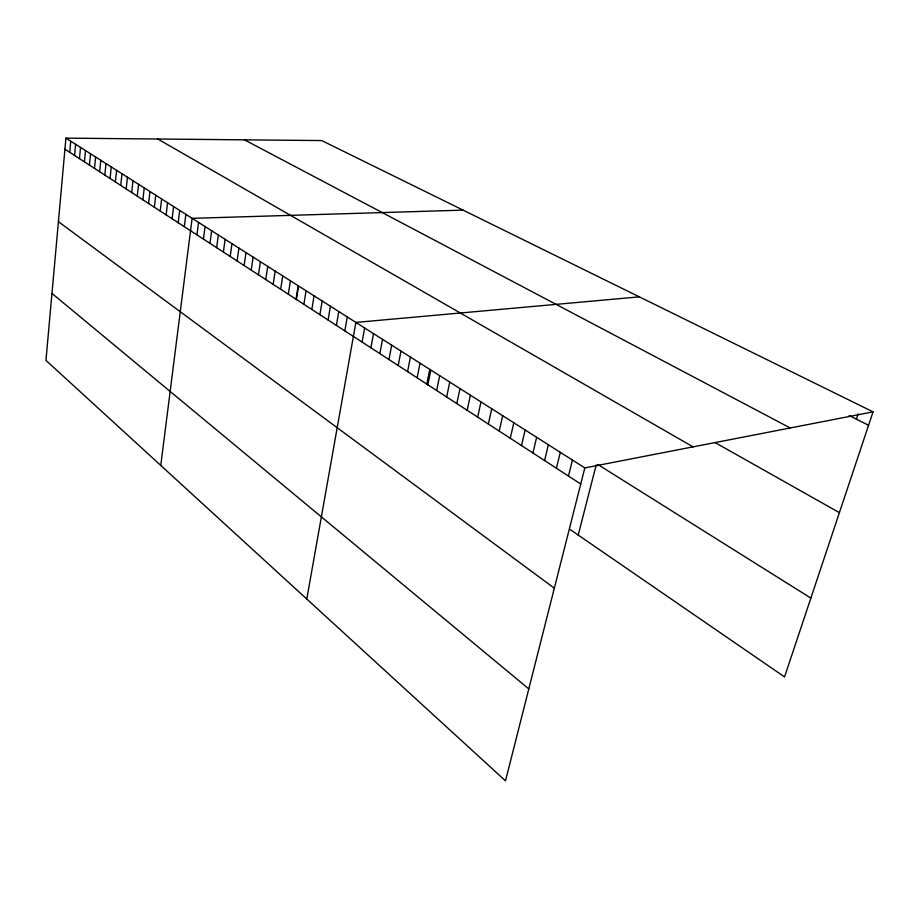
<?xml version="1.0" encoding="UTF-8"?>
<svg xmlns="http://www.w3.org/2000/svg" width="919" height="919" viewBox="0 0 919 919"><rect width="100%" height="100%" fill="white"/><g stroke="black" fill="none" stroke-linecap="round" stroke-linejoin="round"><path stroke-width="1.38" d="M873.05 411.861L321.73 140.573L65.927 138.137L45.95 360.363L505.496 780.863L584.817 467.909L873.05 411.861L784.55 676.935L570.113 529.493M69.718 152.301L70.74 141.193M74.565 155.437L75.599 144.294M79.471 158.619L80.516 147.419M84.422 161.836L85.501 150.578M89.43 165.098L90.533 153.783M94.508 168.384L95.622 157.011M99.631 171.715L100.78 160.285M104.823 175.081L105.984 163.605M110.073 178.493L111.256 166.948M115.38 181.939L116.587 170.337M120.757 185.42L121.986 173.771M126.19 188.946L127.454 177.241M131.693 192.519L132.979 180.756M137.253 196.138L138.574 184.305M142.893 199.791L144.237 187.901M148.591 203.501L149.958 191.543M154.369 207.246L155.759 195.23M160.216 211.037L161.641 198.963M166.132 214.874L167.58 202.743M172.117 218.768L173.599 206.568M178.183 222.708L179.699 210.451M184.328 226.694L185.868 214.368M160.768 465.428L192.117 218.343L463.096 210.129M196.942 234.885L198.55 222.421M203.421 239.089L205.063 226.568M209.98 243.34L211.657 230.749M216.631 247.659L218.343 235M223.374 252.036L225.109 239.308M230.198 256.47L231.979 243.673M237.113 260.962L238.929 248.096M244.132 265.511L245.982 252.576M251.243 270.129L253.127 257.113M258.446 274.804L260.376 261.72M265.752 279.548L267.728 266.395M273.173 284.362L275.183 271.128M280.686 289.232L282.742 275.93M288.302 294.183L290.404 280.8M296.033 299.203L298.181 285.74M296.355 299.743L298.503 286.268M303.879 304.292L306.061 290.76M311.828 309.45L314.068 295.838M319.904 314.689L322.19 300.995M328.094 320.007L330.426 306.234M336.4 325.406L338.789 311.552M344.832 330.874L347.267 316.94M306.785 599.039L355.883 322.42L639.348 296.86M362.086 342.075L364.625 327.98M370.908 347.807L373.505 333.62M379.869 353.62L382.522 339.352M388.967 359.524L391.678 345.165M398.203 365.521L400.983 351.081M407.588 371.621L410.425 357.077M417.123 377.801L420.029 363.177M426.818 384.096L429.782 369.381M427.806 385.118L430.781 370.38M436.663 390.483L439.684 375.676M446.657 396.974L449.759 382.074M456.823 403.579L459.994 388.588M467.162 410.288L470.402 395.193M477.673 417.1L480.982 401.925M488.357 424.038L491.745 408.76M499.212 431.091L502.682 415.71M510.263 438.26L513.813 422.786M521.51 445.554L525.14 429.977M532.94 452.987L536.65 437.306M544.576 460.534L548.379 444.75M556.42 468.219L560.314 452.332M568.47 476.042L572.457 460.051M578.212 535.076L596.201 464.991M856.393 419.167L858.151 413.826M849.19 415.549L868.57 425.279M244.454 139.837L790.202 427.967M715.2 442.625L839.403 512.664M157.792 139.01L693.064 446.864M597.752 464.451L810.868 598.108M65.927 138.137L584.817 467.909M64.927 149.188L580.739 484.014M58.414 221.674L554.341 588.183M51.969 293.414L528.804 688.917"/></g></svg>
